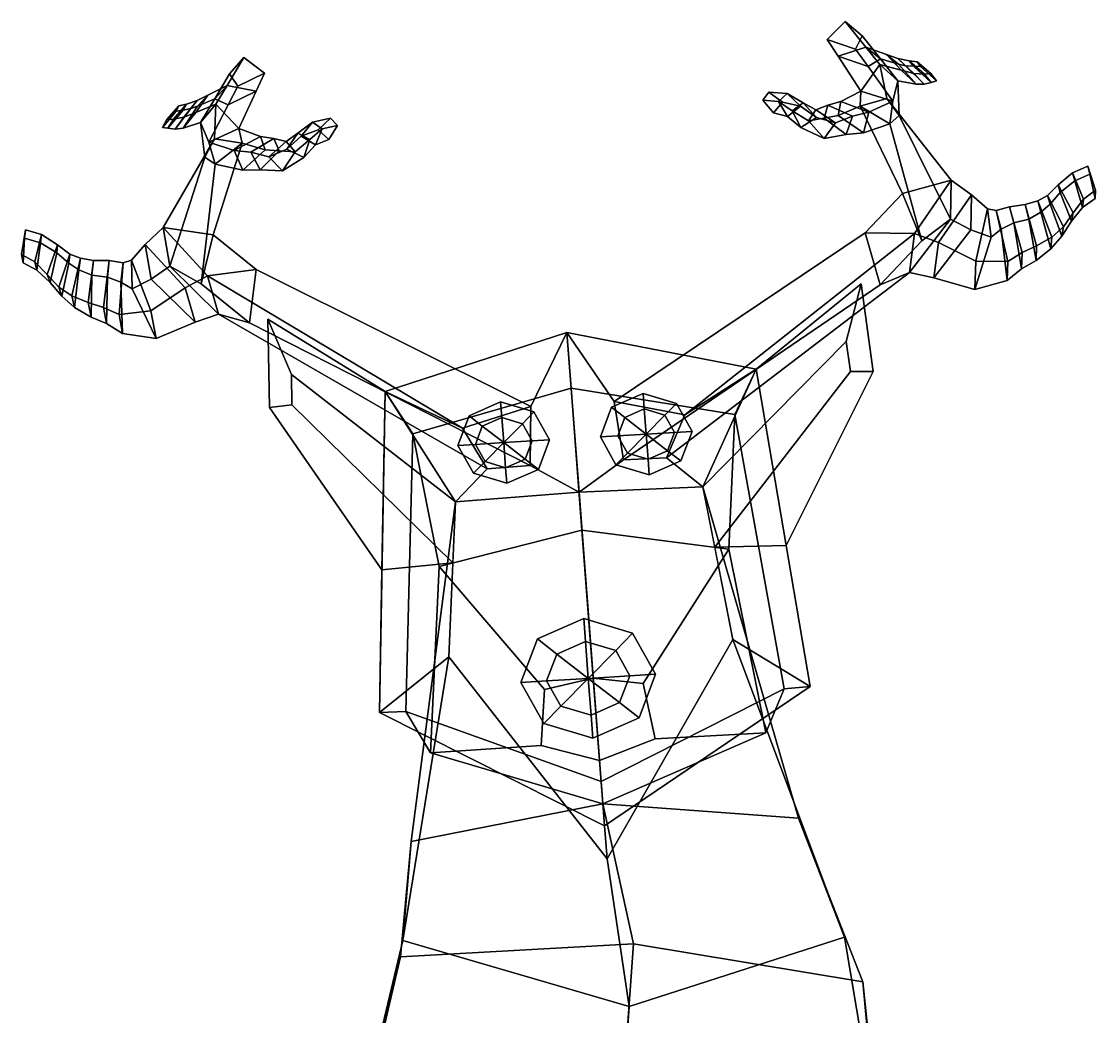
# Model space of a CAD drawing. Extents: x -120 to 88, y -151 to 291.
# Drawn here: x -97.1 to 87, y 120.1 to 290.7 of the extents above; entities that cross this region are included whole.
import ezdxf

# ---------------------------------------------------------------- set-up
doc = ezdxf.new("R2010")
doc.units = 0

msp = doc.modelspace()

# ---------------------------------------------------------------- linework, layer by layer
for points in [[(44.133064, 290.683014, 161.563568), (47.015274, 288.207123, 160.701904), (45.914295, 285.960205, 160.612381), (41.028957, 287.601746, 162.098755)], [(47.697182, 286.272705, 165.897903), (44.133064, 290.683014, 161.563568), (41.028957, 287.601746, 162.098755), (42.903591, 284.730713, 164.698685)], [(47.697182, 286.272705, 165.897903), (50.165188, 284.278137, 163.849915), (47.015274, 288.207123, 160.701904), (44.133064, 290.683014, 161.563568)], [(42.903591, 284.730713, 164.698685), (41.028957, 287.601746, 162.098755), (45.914295, 285.960205, 160.612381), (48.045673, 282.985748, 162.736084)], [(50.165188, 284.278137, 163.849915), (48.045673, 282.985748, 162.736084), (45.914295, 285.960205, 160.612381), (47.015274, 288.207123, 160.701904)], [(46.822655, 278.728577, 170.134003), (50.09211, 283.309265, 168.810394), (47.697182, 286.272705, 165.897903), (42.903591, 284.730713, 164.698685)], [(50.09211, 283.309265, 168.810394), (53.702499, 282.306702, 165.767563), (51.237099, 285.04422, 163.545135), (47.697182, 286.272705, 165.897903)], [(47.697182, 286.272705, 165.897903), (51.237099, 285.04422, 163.545135), (53.267643, 283.360229, 161.374741), (50.165188, 284.278137, 163.849915)], [(-61.79113, 279.707947, 165.897903), (-58.928684, 284.503571, 161.563568), (-61.408966, 281.706177, 160.701904), (-63.93401, 277.43692, 163.849915)], [(-61.79113, 279.707947, 165.897903), (-56.807163, 278.752197, 164.698685), (-55.385254, 281.820923, 162.098755), (-58.928684, 284.503571, 161.563568)], [(-58.928684, 284.503571, 161.563568), (-55.385254, 281.820923, 162.098755), (-59.977047, 279.611115, 160.612381), (-61.408966, 281.706177, 160.701904)], [(46.822655, 278.728577, 170.134003), (42.903591, 284.730713, 164.698685), (48.045673, 282.985748, 162.736084), (52.305832, 277.040558, 166.980911)], [(52.305832, 277.040558, 166.980911), (48.045673, 282.985748, 162.736084), (50.165188, 284.278137, 163.849915), (53.173092, 280.526276, 166.855988)], [(50.165188, 284.278137, 163.849915), (53.267643, 283.360229, 161.374741), (56.300251, 279.919098, 163.582031), (53.173092, 280.526276, 166.855988)], [(53.702499, 282.306702, 165.767563), (55.884022, 281.789642, 163.198212), (53.17086, 284.32663, 162.16246), (51.237099, 285.04422, 163.545135)], [(51.237099, 285.04422, 163.545135), (53.17086, 284.32663, 162.16246), (54.468071, 283.081604, 159.623901), (53.267643, 283.360229, 161.374741)], [(55.884022, 281.789642, 163.198212), (57.699314, 281.664612, 158.489105), (55.08429, 283.933899, 158.229248), (53.17086, 284.32663, 162.16246)], [(53.17086, 284.32663, 162.16246), (55.08429, 283.933899, 158.229248), (55.835636, 283.003296, 155.674973), (54.468071, 283.081604, 159.623901)], [(57.699314, 281.664612, 158.489105), (58.82552, 281.743896, 154.257782), (56.453548, 283.777832, 154.154037), (55.08429, 283.933899, 158.229248)], [(55.08429, 283.933899, 158.229248), (56.453548, 283.777832, 154.154037), (57.045151, 282.977142, 151.81517), (55.835636, 283.003296, 155.674973)], [(59.785236, 280.484222, 151.597702), (57.045151, 282.977142, 151.81517), (56.453548, 283.777832, 154.154037), (58.82552, 281.743896, 154.257782)], [(-63.93401, 277.43692, 163.849915), (-61.408966, 281.706177, 160.701904), (-59.977047, 279.611115, 160.612381), (-61.637672, 276.409332, 162.736084)], [(-56.807163, 278.752197, 164.698685), (-61.637672, 276.409332, 162.736084), (-59.977047, 279.611115, 160.612381), (-55.385254, 281.820923, 162.098755)], [(51.257229, 277.475037, 173.608047), (50.09211, 283.309265, 168.810394), (46.822655, 278.728577, 170.134003), (46.676914, 276.145081, 172.599365)], [(51.257229, 277.475037, 173.608047), (53.381626, 274.543152, 170.683823), (53.173092, 280.526276, 166.855988), (50.09211, 283.309265, 168.810394)], [(53.173092, 280.526276, 166.855988), (56.300251, 279.919098, 163.582031), (53.702499, 282.306702, 165.767563), (50.09211, 283.309265, 168.810394)], [(53.267643, 283.360229, 161.374741), (54.468071, 283.081604, 159.623901), (57.685123, 279.939026, 160.434357), (56.300251, 279.919098, 163.582031)], [(56.300251, 279.919098, 163.582031), (57.685123, 279.939026, 160.434357), (55.884022, 281.789642, 163.198212), (53.702499, 282.306702, 165.767563)], [(54.468071, 283.081604, 159.623901), (55.835636, 283.003296, 155.674973), (58.869919, 280.217102, 155.603653), (57.685123, 279.939026, 160.434357)], [(55.835636, 283.003296, 155.674973), (57.045151, 282.977142, 151.81517), (59.785236, 280.484222, 151.597702), (58.869919, 280.217102, 155.603653)], [(57.685123, 279.939026, 160.434357), (58.869919, 280.217102, 155.603653), (57.699314, 281.664612, 158.489105), (55.884022, 281.789642, 163.198212)], [(58.869919, 280.217102, 155.603653), (59.785236, 280.484222, 151.597702), (58.82552, 281.743896, 154.257782), (57.699314, 281.664612, 158.489105)], [(53.381626, 274.543152, 170.683823), (51.796276, 273.138672, 169.43222), (52.305832, 277.040558, 166.980911), (53.173092, 280.526276, 166.855988)], [(-67.139977, 275.061157, 165.767563), (-65.112411, 278.068054, 163.545135), (-66.919693, 277.12616, 162.16246), (-69.22319, 274.288391, 163.198212)], [(-65.112411, 278.068054, 163.545135), (-66.86895, 276.157043, 161.374741), (-68.016174, 275.73764, 159.623901), (-66.919693, 277.12616, 162.16246)], [(-63.714569, 276.485565, 168.810394), (-61.79113, 279.707947, 165.897903), (-65.112411, 278.068054, 163.545135), (-67.139977, 275.061157, 165.767563)], [(-61.79113, 279.707947, 165.897903), (-63.93401, 277.43692, 163.849915), (-66.86895, 276.157043, 161.374741), (-65.112411, 278.068054, 163.545135)], [(-59.779766, 272.336853, 170.134003), (-64.956902, 270.009644, 166.980911), (-61.637672, 276.409332, 162.736084), (-56.807163, 278.752197, 164.698685)], [(-59.779766, 272.336853, 170.134003), (-56.807163, 278.752197, 164.698685), (-61.79113, 279.707947, 165.897903), (-63.714569, 276.485565, 168.810394)], [(31.849924, 274.991302, 159.810059), (30.001675, 277.209961, 161.763275), (31.016468, 278.582336, 160.935074), (33.393356, 276.871002, 159.217255)], [(34.170944, 278.312531, 162.77478), (31.016468, 278.582336, 160.935074), (30.001675, 277.209961, 161.763275), (32.672699, 276.950012, 163.457794)], [(36.448372, 276.149139, 160.754471), (33.393356, 276.871002, 159.217255), (31.016468, 278.582336, 160.935074), (34.170944, 278.312531, 162.77478)], [(36.935478, 276.753906, 164.800003), (34.170944, 278.312531, 162.77478), (32.672699, 276.950012, 163.457794), (35.065933, 275.383087, 165.412476)], [(39.215366, 274.22525, 162.462296), (36.448372, 276.149139, 160.754471), (34.170944, 278.312531, 162.77478), (36.935478, 276.753906, 164.800003)], [(46.822655, 278.728577, 170.134003), (43.370293, 276.945953, 168.633408), (42.9058, 274.547485, 170.70195), (46.676914, 276.145081, 172.599365)], [(52.305832, 277.040558, 166.980911), (48.182636, 275.109894, 165.823685), (43.370293, 276.945953, 168.633408), (46.822655, 278.728577, 170.134003)], [(-72.890823, 272.529175, 151.597702), (-72.130981, 273.891937, 154.257782), (-70.089241, 276.190491, 154.154037), (-70.553955, 275.326477, 151.81517)], [(-71.002991, 273.947815, 158.489105), (-68.756119, 276.508606, 158.229248), (-70.089241, 276.190491, 154.154037), (-72.130981, 273.891937, 154.257782)], [(-69.22319, 274.288391, 163.198212), (-66.919693, 277.12616, 162.16246), (-68.756119, 276.508606, 158.229248), (-71.002991, 273.947815, 158.489105)], [(-66.86895, 276.157043, 161.374741), (-69.351784, 272.385162, 163.582031), (-70.727074, 272.239563, 160.434357), (-68.016174, 275.73764, 159.623901)], [(-68.756119, 276.508606, 158.229248), (-69.359406, 275.496765, 155.674973), (-70.553955, 275.326477, 151.81517), (-70.089241, 276.190491, 154.154037)], [(-66.919693, 277.12616, 162.16246), (-68.016174, 275.73764, 159.623901), (-69.359406, 275.496765, 155.674973), (-68.756119, 276.508606, 158.229248)], [(-63.93401, 277.43692, 163.849915), (-66.345215, 273.360138, 166.855988), (-69.351784, 272.385162, 163.582031), (-66.86895, 276.157043, 161.374741)], [(-66.345215, 273.360138, 166.855988), (-63.714569, 276.485565, 168.810394), (-67.139977, 275.061157, 165.767563), (-69.351784, 272.385162, 163.582031)], [(-64.956902, 270.009644, 166.980911), (-66.345215, 273.360138, 166.855988), (-63.93401, 277.43692, 163.849915), (-61.637672, 276.409332, 162.736084)], [(-63.983765, 270.565338, 173.608047), (-63.714569, 276.485565, 168.810394), (-66.345215, 273.360138, 166.855988), (-65.643929, 267.406555, 170.683823)], [(-63.983765, 270.565338, 173.608047), (-59.243317, 269.794312, 172.599365), (-59.779766, 272.336853, 170.134003), (-63.714569, 276.485565, 168.810394)], [(32.672699, 276.950012, 163.457794), (30.001675, 277.209961, 161.763275), (31.849924, 274.991302, 159.810059), (34.266006, 274.365295, 161.085281)], [(34.266006, 274.365295, 161.085281), (31.849924, 274.991302, 159.810059), (33.393356, 276.871002, 159.217255), (36.448372, 276.149139, 160.754471)], [(35.065933, 275.383087, 165.412476), (32.672699, 276.950012, 163.457794), (34.266006, 274.365295, 161.085281), (36.544003, 272.486603, 162.633194)], [(36.544003, 272.486603, 162.633194), (34.266006, 274.365295, 161.085281), (36.448372, 276.149139, 160.754471), (39.215366, 274.22525, 162.462296)], [(39.122524, 275.54248, 166.445923), (36.935478, 276.753906, 164.800003), (35.065933, 275.383087, 165.412476), (37.866505, 273.624054, 167.662216)], [(42.494228, 273.299927, 164.116577), (39.215366, 274.22525, 162.462296), (36.935478, 276.753906, 164.800003), (39.122524, 275.54248, 166.445923)], [(41.162567, 276.30603, 167.468094), (39.122524, 275.54248, 166.445923), (37.866505, 273.624054, 167.662216), (40.543659, 274.122559, 169.233688)], [(45.401871, 274.469849, 164.944946), (42.494228, 273.299927, 164.116577), (39.122524, 275.54248, 166.445923), (41.162567, 276.30603, 167.468094)], [(43.370293, 276.945953, 168.633408), (41.162567, 276.30603, 167.468094), (40.543659, 274.122559, 169.233688), (42.9058, 274.547485, 170.70195)], [(48.182636, 275.109894, 165.823685), (45.401871, 274.469849, 164.944946), (41.162567, 276.30603, 167.468094), (43.370293, 276.945953, 168.633408)], [(46.676914, 276.145081, 172.599365), (42.9058, 274.547485, 170.70195), (47.255245, 271.563843, 167.798752), (51.796276, 273.138672, 169.43222)], [(62.290993, 263.474365, 185.52243), (51.257229, 277.475037, 173.608047), (46.676914, 276.145081, 172.599365), (53.944427, 261.162292, 187.363022)], [(57.254234, 253.086868, 182.336197), (53.944427, 261.162292, 187.363022), (46.676914, 276.145081, 172.599365), (51.796276, 273.138672, 169.43222)], [(51.796276, 273.138672, 169.43222), (47.255245, 271.563843, 167.798752), (48.182636, 275.109894, 165.823685), (52.305832, 277.040558, 166.980911)], [(62.158363, 256.771118, 182.366089), (53.381626, 274.543152, 170.683823), (51.257229, 277.475037, 173.608047), (62.290993, 263.474365, 185.52243)], [(-69.359406, 275.496765, 155.674973), (-71.943306, 272.373779, 155.603653), (-72.890823, 272.529175, 151.597702), (-70.553955, 275.326477, 151.81517)], [(-68.016174, 275.73764, 159.623901), (-70.727074, 272.239563, 160.434357), (-71.943306, 272.373779, 155.603653), (-69.359406, 275.496765, 155.674973)], [(-69.351784, 272.385162, 163.582031), (-67.139977, 275.061157, 165.767563), (-69.22319, 274.288391, 163.198212), (-70.727074, 272.239563, 160.434357)], [(37.866505, 273.624054, 167.662216), (35.065933, 275.383087, 165.412476), (36.544003, 272.486603, 162.633194), (40.553818, 270.643036, 165.043152)], [(42.9058, 274.547485, 170.70195), (40.543659, 274.122559, 169.233688), (44.288975, 271.28479, 166.577637), (47.255245, 271.563843, 167.798752)], [(44.288975, 271.28479, 166.577637), (40.553818, 270.643036, 165.043152), (42.494228, 273.299927, 164.116577), (45.401871, 274.469849, 164.944946)], [(47.255245, 271.563843, 167.798752), (44.288975, 271.28479, 166.577637), (45.401871, 274.469849, 164.944946), (48.182636, 275.109894, 165.823685)], [(62.158363, 256.771118, 182.366089), (57.254234, 253.086868, 182.336197), (51.796276, 273.138672, 169.43222), (53.381626, 274.543152, 170.683823)], [(-71.943306, 272.373779, 155.603653), (-71.002991, 273.947815, 158.489105), (-72.130981, 273.891937, 154.257782), (-72.890823, 272.529175, 151.597702)], [(-70.727074, 272.239563, 160.434357), (-69.22319, 274.288391, 163.198212), (-71.002991, 273.947815, 158.489105), (-71.943306, 272.373779, 155.603653)], [(-65.643929, 267.406555, 170.683823), (-66.345215, 273.360138, 166.855988), (-64.956902, 270.009644, 166.980911), (-63.859882, 266.204041, 169.43222)], [(-51.558327, 268.782562, 162.462296), (-49.682892, 271.560333, 164.800003), (-47.180031, 273.434875, 162.77478), (-49.108459, 271.019318, 160.754471)], [(-49.682892, 271.560333, 164.800003), (-47.622345, 270.425232, 165.412476), (-45.488663, 272.26355, 163.457794), (-47.180031, 273.434875, 162.77478)], [(-49.108459, 271.019318, 160.754471), (-47.180031, 273.434875, 162.77478), (-44.095207, 274.078796, 160.935074), (-46.190777, 272.099274, 159.217255)], [(-47.180031, 273.434875, 162.77478), (-45.488663, 272.26355, 163.457794), (-42.881386, 272.839996, 161.763275), (-44.095207, 274.078796, 160.935074)], [(-45.488663, 272.26355, 163.457794), (-46.675255, 269.512207, 161.085281), (-44.376152, 270.420929, 159.810059), (-42.881386, 272.839996, 161.763275)], [(-44.376152, 270.420929, 159.810059), (-46.190777, 272.099274, 159.217255), (-44.095207, 274.078796, 160.935074), (-42.881386, 272.839996, 161.763275)], [(40.553818, 270.643036, 165.043152), (36.544003, 272.486603, 162.633194), (39.215366, 274.22525, 162.462296), (42.494228, 273.299927, 164.116577)], [(40.543659, 274.122559, 169.233688), (37.866505, 273.624054, 167.662216), (40.553818, 270.643036, 165.043152), (44.288975, 271.28479, 166.577637)], [(-64.956902, 270.009644, 166.980911), (-59.779766, 272.336853, 170.134003), (-56.08831, 270.982544, 168.633408), (-60.578259, 268.588776, 165.823685)], [(-60.578259, 268.588776, 165.823685), (-56.08831, 270.982544, 168.633408), (-53.803558, 270.611969, 167.468094), (-57.725666, 268.286469, 164.944946)], [(-59.779766, 272.336853, 170.134003), (-59.243317, 269.794312, 172.599365), (-55.264088, 268.661377, 170.70195), (-56.08831, 270.982544, 168.633408)], [(-57.725666, 268.286469, 164.944946), (-53.803558, 270.611969, 167.468094), (-51.666222, 270.098969, 166.445923), (-54.666943, 267.474274, 164.116577)], [(-56.08831, 270.982544, 168.633408), (-55.264088, 268.661377, 170.70195), (-52.858952, 268.522278, 169.233688), (-53.803558, 270.611969, 167.468094)], [(-54.666943, 267.474274, 164.116577), (-51.666222, 270.098969, 166.445923), (-49.682892, 271.560333, 164.800003), (-51.558327, 268.782562, 162.462296)], [(-53.803558, 270.611969, 167.468094), (-52.858952, 268.522278, 169.233688), (-50.130505, 268.34787, 167.662216), (-51.666222, 270.098969, 166.445923)], [(-51.666222, 270.098969, 166.445923), (-50.130505, 268.34787, 167.662216), (-47.622345, 270.425232, 165.412476), (-49.682892, 271.560333, 164.800003)], [(-48.647434, 267.378662, 162.633194), (-51.558327, 268.782562, 162.462296), (-49.108459, 271.019318, 160.754471), (-46.675255, 269.512207, 161.085281)], [(-46.675255, 269.512207, 161.085281), (-49.108459, 271.019318, 160.754471), (-46.190777, 272.099274, 159.217255), (-44.376152, 270.420929, 159.810059)], [(-47.622345, 270.425232, 165.412476), (-48.647434, 267.378662, 162.633194), (-46.675255, 269.512207, 161.085281), (-45.488663, 272.26355, 163.457794)], [(-72.792603, 255.374985, 185.52243), (-64.171127, 254.080292, 187.363022), (-59.243317, 269.794312, 172.599365), (-63.983765, 270.565338, 173.608047)], [(-71.643982, 248.748535, 182.366089), (-72.792603, 255.374985, 185.52243), (-63.983765, 270.565338, 173.608047), (-65.643929, 267.406555, 170.683823)], [(-66.22541, 245.683228, 182.336197), (-63.859882, 266.204041, 169.43222), (-59.243317, 269.794312, 172.599365), (-64.171127, 254.080292, 187.363022)], [(-63.859882, 266.204041, 169.43222), (-64.956902, 270.009644, 166.980911), (-60.578259, 268.588776, 165.823685), (-59.121201, 265.185669, 167.798752)], [(-59.243317, 269.794312, 172.599365), (-63.859882, 266.204041, 169.43222), (-59.121201, 265.185669, 167.798752), (-55.264088, 268.661377, 170.70195)], [(-52.341019, 265.073151, 165.043152), (-54.666943, 267.474274, 164.116577), (-51.558327, 268.782562, 162.462296), (-48.647434, 267.378662, 162.633194)], [(-50.130505, 268.34787, 167.662216), (-52.341019, 265.073151, 165.043152), (-48.647434, 267.378662, 162.633194), (-47.622345, 270.425232, 165.412476)], [(-71.643982, 248.748535, 182.366089), (-65.643929, 267.406555, 170.683823), (-63.859882, 266.204041, 169.43222), (-66.22541, 245.683228, 182.336197)], [(-59.121201, 265.185669, 167.798752), (-60.578259, 268.588776, 165.823685), (-57.725666, 268.286469, 164.944946), (-56.139576, 265.263245, 166.577637)], [(-55.264088, 268.661377, 170.70195), (-59.121201, 265.185669, 167.798752), (-56.139576, 265.263245, 166.577637), (-52.858952, 268.522278, 169.233688)], [(-56.139576, 265.263245, 166.577637), (-57.725666, 268.286469, 164.944946), (-54.666943, 267.474274, 164.116577), (-52.341019, 265.073151, 165.043152)], [(-52.858952, 268.522278, 169.233688), (-56.139576, 265.263245, 166.577637), (-52.341019, 265.073151, 165.043152), (-50.130505, 268.34787, 167.662216)], [(84.969246, 260.238678, 161.639313), (87.036385, 261.747864, 158.399139), (85.691284, 265.888397, 157.961197), (83.098618, 264.749664, 161.552399)], [(83.098618, 264.749664, 161.552399), (85.691284, 265.888397, 157.961197), (86.078316, 264.491241, 155.602585), (83.487442, 263.360535, 158.810593)], [(87.036385, 261.747864, 158.399139), (86.9534, 260.325897, 155.736877), (86.078316, 264.491241, 155.602585), (85.691284, 265.888397, 157.961197)], [(56.001659, 254.345932, 192.639221), (62.290993, 263.474365, 185.52243), (53.944427, 261.162292, 187.363022), (47.575943, 254.440659, 193.051743)], [(56.001659, 254.345932, 192.639221), (60.111881, 252.759705, 190.52417), (65.787132, 260.965393, 184.116074), (62.290993, 263.474365, 185.52243)], [(62.290993, 263.474365, 185.52243), (65.787132, 260.965393, 184.116074), (65.663269, 254.930481, 181.281021), (62.158363, 256.771118, 182.366089)], [(83.179756, 257.845337, 165.498505), (84.969246, 260.238678, 161.639313), (83.098618, 264.749664, 161.552399), (80.64402, 262.672729, 165.960159)], [(80.64402, 262.672729, 165.960159), (83.098618, 264.749664, 161.552399), (83.487442, 263.360535, 158.810593), (80.991364, 261.352722, 162.771423)], [(80.991364, 261.352722, 162.771423), (83.487442, 263.360535, 158.810593), (84.819702, 258.805664, 158.589157), (82.911804, 256.451111, 162.005737)], [(83.487442, 263.360535, 158.810593), (86.078316, 264.491241, 155.602585), (86.9534, 260.325897, 155.736877), (84.819702, 258.805664, 158.589157)], [(81.551392, 255.444122, 169.239716), (83.179756, 257.845337, 165.498505), (80.64402, 262.672729, 165.960159), (78.832321, 260.856049, 169.624588)], [(78.832321, 260.856049, 169.624588), (80.64402, 262.672729, 165.960159), (80.991364, 261.352722, 162.771423), (79.24028, 259.33847, 166.111633)], [(84.819702, 258.805664, 158.589157), (86.9534, 260.325897, 155.736877), (87.036385, 261.747864, 158.399139), (84.969246, 260.238678, 161.639313)], [(47.575943, 254.440659, 193.051743), (53.944427, 261.162292, 187.363022), (57.254234, 253.086868, 182.336197), (50.097954, 245.50827, 186.80571)], [(60.111881, 252.759705, 190.52417), (66.528824, 249.558136, 188.040497), (68.515518, 258.545502, 183.354034), (65.787132, 260.965393, 184.116074)], [(65.787132, 260.965393, 184.116074), (68.515518, 258.545502, 183.354034), (69.131523, 253.692963, 179.642838), (65.663269, 254.930481, 181.281021)], [(76.942528, 252.224823, 176.374969), (79.568382, 253.708878, 172.652847), (77.125931, 259.93277, 172.396057), (74.959061, 259.279083, 175.347168)], [(74.959061, 259.279083, 175.347168), (77.125931, 259.93277, 172.396057), (77.675812, 257.971436, 168.674377), (75.633987, 256.794464, 171.449524)], [(79.568382, 253.708878, 172.652847), (81.551392, 255.444122, 169.239716), (78.832321, 260.856049, 169.624588), (77.125931, 259.93277, 172.396057)], [(77.125931, 259.93277, 172.396057), (78.832321, 260.856049, 169.624588), (79.24028, 259.33847, 166.111633), (77.675812, 257.971436, 168.674377)], [(79.24028, 259.33847, 166.111633), (80.991364, 261.352722, 162.771423), (82.911804, 256.451111, 162.005737), (81.279091, 253.850281, 165.38028)], [(82.911804, 256.451111, 162.005737), (84.819702, 258.805664, 158.589157), (84.969246, 260.238678, 161.639313), (83.179756, 257.845337, 165.498505)], [(66.528824, 249.558136, 188.040497), (72.00869, 249.546127, 183.317215), (70.002525, 258.290802, 181.64444), (68.515518, 258.545502, 183.354034)], [(68.515518, 258.545502, 183.354034), (70.002525, 258.290802, 181.64444), (70.85247, 255.054367, 176.97963), (69.131523, 253.692963, 179.642838)], [(72.00869, 249.546127, 183.317215), (74.48481, 251.088867, 179.637573), (72.28096, 258.926849, 178.495544), (70.002525, 258.290802, 181.64444)], [(70.002525, 258.290802, 181.64444), (72.28096, 258.926849, 178.495544), (73.030861, 256.166199, 174.16481), (70.85247, 255.054367, 176.97963)], [(74.48481, 251.088867, 179.637573), (76.942528, 252.224823, 176.374969), (74.959061, 259.279083, 175.347168), (72.28096, 258.926849, 178.495544)], [(72.28096, 258.926849, 178.495544), (74.959061, 259.279083, 175.347168), (75.633987, 256.794464, 171.449524), (73.030861, 256.166199, 174.16481)], [(75.633987, 256.794464, 171.449524), (77.675812, 257.971436, 168.674377), (79.384834, 251.693207, 168.498337), (76.834984, 249.708969, 171.941666)], [(77.675812, 257.971436, 168.674377), (79.24028, 259.33847, 166.111633), (81.279091, 253.850281, 165.38028), (79.384834, 251.693207, 168.498337)], [(81.279091, 253.850281, 165.38028), (82.911804, 256.451111, 162.005737), (83.179756, 257.845337, 165.498505), (81.551392, 255.444122, 169.239716)], [(55.125328, 247.626373, 188.054886), (50.097954, 245.50827, 186.80571), (57.254234, 253.086868, 182.336197), (62.158363, 256.771118, 182.366089)], [(62.158363, 256.771118, 182.366089), (65.663269, 254.930481, 181.281021), (59.319782, 246.709747, 186.403366), (55.125328, 247.626373, 188.054886)], [(70.85247, 255.054367, 176.97963), (73.030861, 256.166199, 174.16481), (74.365311, 248.293381, 174.71167), (71.913887, 246.285049, 177.960022)], [(73.030861, 256.166199, 174.16481), (75.633987, 256.794464, 171.449524), (76.834984, 249.708969, 171.941666), (74.365311, 248.293381, 174.71167)], [(-97.050858, 250.71022, 158.399139), (-96.346306, 254.97374, 157.961197), (-96.517807, 253.543091, 155.602585), (-96.752846, 249.311157, 155.736877)], [(-94.773506, 249.461533, 161.639313), (-93.604431, 254.154831, 161.552399), (-96.346306, 254.97374, 157.961197), (-97.050858, 250.71022, 158.399139)], [(-93.604431, 254.154831, 161.552399), (-93.778915, 252.731918, 158.810593), (-96.517807, 253.543091, 155.602585), (-96.346306, 254.97374, 157.961197)], [(-92.637123, 247.303619, 165.498505), (-90.856995, 252.389755, 165.960159), (-93.604431, 254.154831, 161.552399), (-94.773506, 249.461533, 161.639313)], [(-90.856995, 252.389755, 165.960159), (-91.00087, 251.040314, 162.771423), (-93.778915, 252.731918, 158.810593), (-93.604431, 254.154831, 161.552399)], [(-65.175285, 247.080322, 192.639221), (-72.792603, 255.374985, 185.52243), (-75.876205, 252.471527, 184.116074), (-69.007408, 245.017929, 190.52417)], [(-72.792603, 255.374985, 185.52243), (-71.643982, 248.748535, 182.366089), (-74.8377, 246.506256, 181.281021), (-75.876205, 252.471527, 184.116074)], [(-65.175285, 247.080322, 192.639221), (-56.840611, 248.179977, 193.051743), (-64.171127, 254.080292, 187.363022), (-72.792603, 255.374985, 185.52243)], [(-56.840611, 248.179977, 193.051743), (-57.984215, 239.027847, 186.80571), (-66.22541, 245.683228, 182.336197), (-64.171127, 254.080292, 187.363022)], [(4.509868, 225.49678, 210.198318), (47.575943, 254.440659, 193.051743), (50.097954, 245.50827, 186.80571), (6.122553, 215.532944, 199.362305)], [(4.509868, 225.49678, 210.198318), (16.663221, 223.211548, 210.142044), (56.001659, 254.345932, 192.639221), (47.575943, 254.440659, 193.051743)], [(16.663221, 223.211548, 210.142044), (13.493118, 215.847672, 202.421631), (55.125328, 247.626373, 188.054886), (56.001659, 254.345932, 192.639221)], [(55.125328, 247.626373, 188.054886), (59.319782, 246.709747, 186.403366), (60.111881, 252.759705, 190.52417), (56.001659, 254.345932, 192.639221)], [(65.663269, 254.930481, 181.281021), (69.131523, 253.692963, 179.642838), (66.332657, 244.731705, 183.310486), (59.319782, 246.709747, 186.403366)], [(69.131523, 253.692963, 179.642838), (70.85247, 255.054367, 176.97963), (71.913887, 246.285049, 177.960022), (66.332657, 244.731705, 183.310486)], [(79.384834, 251.693207, 168.498337), (81.279091, 253.850281, 165.38028), (81.551392, 255.444122, 169.239716), (79.568382, 253.708878, 172.652847)], [(-93.778915, 252.731918, 158.810593), (-94.407875, 248.059433, 158.589157), (-96.752846, 249.311157, 155.736877), (-96.517807, 253.543091, 155.602585)], [(-91.00087, 251.040314, 162.771423), (-92.160042, 245.954056, 162.005737), (-94.407875, 248.059433, 158.589157), (-93.778915, 252.731918, 158.810593)], [(-90.659203, 245.118637, 169.239716), (-88.786102, 250.805862, 169.624588), (-90.856995, 252.389755, 165.960159), (-92.637123, 247.303619, 165.498505)], [(-88.786102, 250.805862, 169.624588), (-88.960075, 249.253418, 166.111633), (-91.00087, 251.040314, 162.771423), (-90.856995, 252.389755, 165.960159)], [(-69.007408, 245.017929, 190.52417), (-75.876205, 252.471527, 184.116074), (-78.21254, 249.747879, 183.354034), (-74.880135, 241.079422, 188.040497)], [(-75.876205, 252.471527, 184.116074), (-74.8377, 246.506256, 181.281021), (-78.086609, 244.866028, 179.642838), (-78.21254, 249.747879, 183.354034)], [(59.319782, 246.709747, 186.403366), (66.332657, 244.731705, 183.310486), (66.528824, 249.558136, 188.040497), (60.111881, 252.759705, 190.52417)], [(74.365311, 248.293381, 174.71167), (76.834984, 249.708969, 171.941666), (76.942528, 252.224823, 176.374969), (74.48481, 251.088867, 179.637573)], [(76.834984, 249.708969, 171.941666), (79.384834, 251.693207, 168.498337), (79.568382, 253.708878, 172.652847), (76.942528, 252.224823, 176.374969)], [(-94.407875, 248.059433, 158.589157), (-94.773506, 249.461533, 161.639313), (-97.050858, 250.71022, 158.399139), (-96.752846, 249.311157, 155.736877)], [(-88.960075, 249.253418, 166.111633), (-90.147514, 243.571777, 165.38028), (-92.160042, 245.954056, 162.005737), (-91.00087, 251.040314, 162.771423)], [(-88.430908, 243.635895, 172.652847), (-86.955139, 250.094711, 172.396057), (-88.786102, 250.805862, 169.624588), (-90.659203, 245.118637, 169.239716)], [(-86.955139, 250.094711, 172.396057), (-87.202385, 248.085541, 168.674377), (-88.960075, 249.253418, 166.111633), (-88.786102, 250.805862, 169.624588)], [(71.913887, 246.285049, 177.960022), (74.365311, 248.293381, 174.71167), (74.48481, 251.088867, 179.637573), (72.00869, 249.546127, 183.317215)], [(-92.160042, 245.954056, 162.005737), (-92.637123, 247.303619, 165.498505), (-94.773506, 249.461533, 161.639313), (-94.407875, 248.059433, 158.589157)], [(-87.202385, 248.085541, 168.674377), (-87.943161, 241.660431, 168.498337), (-90.147514, 243.571777, 165.38028), (-88.960075, 249.253418, 166.111633)], [(-85.60376, 242.478836, 176.374969), (-84.708794, 249.705643, 175.347168), (-86.955139, 250.094711, 172.396057), (-88.430908, 243.635895, 172.652847)], [(-84.708794, 249.705643, 175.347168), (-85.000542, 247.163055, 171.449524), (-87.202385, 248.085541, 168.674377), (-86.955139, 250.094711, 172.396057)], [(-82.996017, 241.646515, 179.637573), (-82.001602, 249.676315, 178.495544), (-84.708794, 249.705643, 175.347168), (-85.60376, 242.478836, 176.374969)], [(-82.001602, 249.676315, 178.495544), (-82.325768, 246.851227, 174.16481), (-85.000542, 247.163055, 171.449524), (-84.708794, 249.705643, 175.347168)], [(-80.308319, 240.413437, 183.317215), (-79.647377, 249.318039, 181.64444), (-82.001602, 249.676315, 178.495544), (-82.996017, 241.646515, 179.637573)], [(-79.647377, 249.318039, 181.64444), (-79.998482, 246.009552, 176.97963), (-82.325768, 246.851227, 174.16481), (-82.001602, 249.676315, 178.495544)], [(-74.880135, 241.079422, 188.040497), (-78.21254, 249.747879, 183.354034), (-79.647377, 249.318039, 181.64444), (-80.308319, 240.413437, 183.317215)], [(-78.21254, 249.747879, 183.354034), (-78.086609, 244.866028, 179.642838), (-79.998482, 246.009552, 176.97963), (-79.647377, 249.318039, 181.64444)], [(-71.643982, 248.748535, 182.366089), (-63.287258, 240.52655, 188.054886), (-67.304459, 239.117508, 186.403366), (-74.8377, 246.506256, 181.281021)], [(-63.287258, 240.52655, 188.054886), (-71.643982, 248.748535, 182.366089), (-66.22541, 245.683228, 182.336197), (-57.984215, 239.027847, 186.80571)], [(66.332657, 244.731705, 183.310486), (71.913887, 246.285049, 177.960022), (72.00869, 249.546127, 183.317215), (66.528824, 249.558136, 188.040497)], [(-90.147514, 243.571777, 165.38028), (-90.659203, 245.118637, 169.239716), (-92.637123, 247.303619, 165.498505), (-92.160042, 245.954056, 162.005737)], [(-85.000542, 247.163055, 171.449524), (-85.115417, 239.998657, 171.941666), (-87.943161, 241.660431, 168.498337), (-87.202385, 248.085541, 168.674377)], [(-82.325768, 246.851227, 174.16481), (-82.453407, 238.890778, 174.71167), (-85.115417, 239.998657, 171.941666), (-85.000542, 247.163055, 171.449524)], [(-79.998482, 246.009552, 176.97963), (-79.719521, 237.193314, 177.960022), (-82.453407, 238.890778, 174.71167), (-82.325768, 246.851227, 174.16481)], [(-63.287258, 240.52655, 188.054886), (-65.175285, 247.080322, 192.639221), (-69.007408, 245.017929, 190.52417), (-67.304459, 239.117508, 186.403366)], [(-65.175285, 247.080322, 192.639221), (-21.470249, 220.925125, 210.142044), (-9.77424, 224.640335, 210.198318), (-56.840611, 248.179977, 193.051743)], [(-21.470249, 220.925125, 210.142044), (-65.175285, 247.080322, 192.639221), (-63.287258, 240.52655, 188.054886), (-17.21155, 214.006699, 202.421631)], [(-9.77424, 224.640335, 210.198318), (-9.860287, 214.574615, 199.362305), (-57.984215, 239.027847, 186.80571), (-56.840611, 248.179977, 193.051743)], [(13.493118, 215.847672, 202.421631), (6.122553, 215.532944, 199.362305), (50.097954, 245.50827, 186.80571), (55.125328, 247.626373, 188.054886)], [(-87.943161, 241.660431, 168.498337), (-88.430908, 243.635895, 172.652847), (-90.659203, 245.118637, 169.239716), (-90.147514, 243.571777, 165.38028)], [(-78.086609, 244.866028, 179.642838), (-73.953362, 236.320389, 183.310486), (-79.719521, 237.193314, 177.960022), (-79.998482, 246.009552, 176.97963)], [(-74.8377, 246.506256, 181.281021), (-67.304459, 239.117508, 186.403366), (-73.953362, 236.320389, 183.310486), (-78.086609, 244.866028, 179.642838)], [(-67.304459, 239.117508, 186.403366), (-69.007408, 245.017929, 190.52417), (-74.880135, 241.079422, 188.040497), (-73.953362, 236.320389, 183.310486)], [(44.272499, 235.825531, 196.662643), (19.733406, 210.878647, 199.924271), (28.857611, 231.042313, 220.241165), (46.86813, 245.713394, 201.892212)], [(48.909981, 230.685486, 201.913361), (46.86813, 245.713394, 201.892212), (28.857611, 231.042313, 220.241165), (34.015018, 200.814148, 220.323441)], [(46.86813, 245.713394, 201.892212), (48.909981, 230.685486, 201.913361), (45.057434, 230.683578, 196.677124), (44.272499, 235.825531, 196.662643)], [(-85.115417, 239.998657, 171.941666), (-85.60376, 242.478836, 176.374969), (-88.430908, 243.635895, 172.652847), (-87.943161, 241.660431, 168.498337)], [(-82.453407, 238.890778, 174.71167), (-82.996017, 241.646515, 179.637573), (-85.60376, 242.478836, 176.374969), (-85.115417, 239.998657, 171.941666)], [(-79.719521, 237.193314, 177.960022), (-80.308319, 240.413437, 183.317215), (-82.996017, 241.646515, 179.637573), (-82.453407, 238.890778, 174.71167)], [(-73.953362, 236.320389, 183.310486), (-74.880135, 241.079422, 188.040497), (-80.308319, 240.413437, 183.317215), (-79.719521, 237.193314, 177.960022)], [(-17.21155, 214.006699, 202.421631), (-63.287258, 240.52655, 188.054886), (-57.984215, 239.027847, 186.80571), (-9.860287, 214.574615, 199.362305)], [(-54.814903, 239.616638, 201.892212), (-50.742447, 230.128555, 196.662643), (-50.739964, 224.939682, 196.677124), (-54.557755, 224.48172, 201.913361)], [(-50.742447, 230.128555, 196.662643), (-54.814903, 239.616638, 201.892212), (-34.741974, 227.228989, 220.241165), (-22.641029, 208.337936, 199.924271)], [(-54.557755, 224.48172, 201.913361), (-35.265453, 196.660187, 220.323441), (-34.741974, 227.228989, 220.241165), (-54.814903, 239.616638, 201.892212)], [(-21.470249, 220.925125, 210.142044), (-34.741974, 227.228989, 220.241165), (-3.567488, 237.339691, 220.389221), (-9.77424, 224.640335, 210.198318)], [(-34.741974, 227.228989, 220.241165), (-29.956884, 219.994003, 245.050934), (-2.84226, 227.824661, 245.050934), (-3.567488, 237.339691, 220.389221)], [(-9.860287, 214.574615, 199.362305), (-9.77424, 224.640335, 210.198318), (-3.567488, 237.339691, 220.389221), (-1.480204, 209.954575, 191.873383)], [(16.663221, 223.211548, 210.142044), (4.509868, 225.49678, 210.198318), (-3.567488, 237.339691, 220.389221), (28.857611, 231.042313, 220.241165)], [(6.122553, 215.532944, 199.362305), (-1.480204, 209.954575, 191.873383), (-3.567488, 237.339691, 220.389221), (4.509868, 225.49678, 210.198318)], [(28.857611, 231.042313, 220.241165), (-3.567488, 237.339691, 220.389221), (-2.84226, 227.824661, 245.050934), (25.213934, 223.301987, 245.050934)], [(45.057434, 230.683578, 196.677124), (21.772272, 200.541855, 199.980499), (19.733406, 210.878647, 199.924271), (44.272499, 235.825531, 196.662643)], [(-50.739964, 224.939682, 196.677124), (-50.742447, 230.128555, 196.662643), (-22.641029, 208.337936, 199.924271), (-23.092779, 197.851807, 199.980499)], [(13.493118, 215.847672, 202.421631), (16.663221, 223.211548, 210.142044), (28.857611, 231.042313, 220.241165), (19.733406, 210.878647, 199.924271)], [(48.909981, 230.685486, 201.913361), (34.015018, 200.814148, 220.323441), (21.772272, 200.541855, 199.980499), (45.057434, 230.683578, 196.677124)], [(28.857611, 231.042313, 220.241165), (25.213934, 223.301987, 245.050934), (33.672333, 176.259171, 245.050934), (38.136925, 176.655136, 220.389221)], [(-34.741974, 227.228989, 220.241165), (-35.683819, 172.228958, 220.389221), (-31.199759, 172.369492, 245.050934), (-29.956884, 219.994003, 245.050934)], [(-17.21155, 214.006699, 202.421631), (-22.641029, 208.337936, 199.924271), (-34.741974, 227.228989, 220.241165), (-21.470249, 220.925125, 210.142044)], [(-2.84226, 227.824661, 245.050934), (-29.956884, 219.994003, 245.050934), (-25.457512, 197.221375, 275.174927), (-0.985852, 203.468689, 275.324493)], [(-2.84226, 227.824661, 245.050934), (-0.985852, 203.468689, 275.324493), (24.211157, 200.199448, 275.174927), (25.213934, 223.301987, 245.050934)], [(6.358388, 222.775787, 262.996643), (9.696965, 224.243591, 262.996643), (9.494014, 226.906281, 258.837708), (4.092067, 224.531326, 258.837708)], [(4.092067, 224.531326, 258.837708), (9.494014, 226.906281, 258.837708), (9.494014, 226.906281, 253.697021), (4.092067, 224.531326, 253.697021)], [(6.358388, 222.775787, 249.538071), (4.092067, 224.531326, 253.697021), (9.494014, 226.906281, 253.697021), (9.696965, 224.243591, 249.538071)], [(13.227901, 223.187668, 262.996643), (15.207201, 225.197769, 258.837708), (9.494014, 226.906281, 258.837708), (9.696965, 224.243591, 262.996643)], [(15.207201, 225.197769, 258.837708), (15.207201, 225.197769, 253.697021), (9.494014, 226.906281, 253.697021), (9.494014, 226.906281, 258.837708)], [(13.227901, 223.187668, 249.538071), (9.696965, 224.243591, 249.538071), (9.494014, 226.906281, 253.697021), (15.207201, 225.197769, 253.697021)], [(-54.557755, 224.48172, 201.913361), (-50.739964, 224.939682, 196.677124), (-23.092779, 197.851807, 199.980499), (-35.265453, 196.660187, 220.323441)], [(-18.062557, 221.311539, 262.996643), (-14.723982, 222.779343, 262.996643), (-14.926932, 225.442032, 258.837708), (-20.328876, 223.067078, 258.837708)], [(-20.328876, 223.067078, 258.837708), (-14.926932, 225.442032, 258.837708), (-14.926932, 225.442032, 253.697021), (-20.328876, 223.067078, 253.697021)], [(-18.062557, 221.311539, 249.538071), (-20.328876, 223.067078, 253.697021), (-14.926932, 225.442032, 253.697021), (-14.723982, 222.779343, 249.538071)], [(-11.193048, 221.723419, 262.996643), (-9.213744, 223.733521, 258.837708), (-14.926932, 225.442032, 258.837708), (-14.723982, 222.779343, 262.996643)], [(-9.213744, 223.733521, 258.837708), (-9.213744, 223.733521, 253.697021), (-14.926932, 225.442032, 253.697021), (-14.926932, 225.442032, 258.837708)], [(-11.193048, 221.723419, 249.538071), (-14.723982, 222.779343, 249.538071), (-14.926932, 225.442032, 253.697021), (-9.213744, 223.733521, 253.697021)], [(14.882826, 220.226578, 262.996643), (17.884918, 220.406586, 258.837708), (15.207201, 225.197769, 258.837708), (13.227901, 223.187668, 262.996643)], [(17.884918, 220.406586, 253.697021), (14.882826, 220.226578, 249.538071), (13.227901, 223.187668, 249.538071), (15.207201, 225.197769, 253.697021)], [(17.884918, 220.406586, 258.837708), (17.884918, 220.406586, 253.697021), (15.207201, 225.197769, 253.697021), (15.207201, 225.197769, 258.837708)], [(-19.253092, 218.179825, 262.996643), (-18.062557, 221.311539, 262.996643), (-20.328876, 223.067078, 258.837708), (-22.255184, 217.999832, 258.837708)], [(-22.255184, 217.999832, 258.837708), (-20.328876, 223.067078, 258.837708), (-20.328876, 223.067078, 253.697021), (-22.255184, 217.999832, 253.697021)], [(-22.255184, 217.999832, 253.697021), (-20.328876, 223.067078, 253.697021), (-18.062557, 221.311539, 249.538071), (-19.253092, 218.179825, 249.538071)], [(-14.395605, 218.471054, 264.585236), (-14.723982, 222.779343, 262.996643), (-18.062557, 221.311539, 262.996643)], [(-14.395605, 218.471054, 247.949509), (-18.062557, 221.311539, 249.538071), (-14.723982, 222.779343, 249.538071)], [(-14.395605, 218.471054, 264.585236), (-11.193048, 221.723419, 262.996643), (-14.723982, 222.779343, 262.996643)], [(-14.395605, 218.471054, 247.949509), (-14.723982, 222.779343, 249.538071), (-11.193048, 221.723419, 249.538071)], [(-9.538119, 218.762329, 262.996643), (-6.536026, 218.942337, 258.837708), (-9.213744, 223.733521, 258.837708), (-11.193048, 221.723419, 262.996643)], [(-6.536026, 218.942337, 253.697021), (-9.538119, 218.762329, 249.538071), (-11.193048, 221.723419, 249.538071), (-9.213744, 223.733521, 253.697021)], [(-6.536026, 218.942337, 258.837708), (-6.536026, 218.942337, 253.697021), (-9.213744, 223.733521, 253.697021), (-9.213744, 223.733521, 258.837708)], [(5.167853, 219.644073, 262.996643), (6.358388, 222.775787, 262.996643), (4.092067, 224.531326, 258.837708), (2.165758, 219.464081, 258.837708)], [(2.165758, 219.464081, 258.837708), (4.092067, 224.531326, 258.837708), (4.092067, 224.531326, 253.697021), (2.165758, 219.464081, 253.697021)], [(2.165758, 219.464081, 253.697021), (4.092067, 224.531326, 253.697021), (6.358388, 222.775787, 249.538071), (5.167853, 219.644073, 249.538071)], [(10.025341, 219.935303, 264.585236), (6.358388, 222.775787, 262.996643), (5.167853, 219.644073, 262.996643)], [(5.167853, 219.644073, 249.538071), (6.358388, 222.775787, 249.538071), (10.025341, 219.935303, 247.949509)], [(10.025341, 219.935303, 264.585236), (9.696965, 224.243591, 262.996643), (6.358388, 222.775787, 262.996643)], [(10.025341, 219.935303, 247.949509), (6.358388, 222.775787, 249.538071), (9.696965, 224.243591, 249.538071)], [(10.025341, 219.935303, 264.585236), (13.227901, 223.187668, 262.996643), (9.696965, 224.243591, 262.996643)], [(10.025341, 219.935303, 247.949509), (9.696965, 224.243591, 249.538071), (13.227901, 223.187668, 249.538071)], [(10.025341, 219.935303, 264.585236), (14.882826, 220.226578, 262.996643), (13.227901, 223.187668, 262.996643)], [(14.882826, 220.226578, 249.538071), (10.025341, 219.935303, 247.949509), (13.227901, 223.187668, 249.538071)], [(30.522028, 168.710983, 279.421173), (33.672333, 176.259171, 245.050934), (25.213934, 223.301987, 245.050934), (24.211157, 200.199448, 275.174927)], [(-14.395605, 218.471054, 264.585236), (-18.062557, 221.311539, 262.996643), (-19.253092, 218.179825, 262.996643)], [(-19.253092, 218.179825, 249.538071), (-18.062557, 221.311539, 249.538071), (-14.395605, 218.471054, 247.949509)], [(-14.395605, 218.471054, 264.585236), (-9.538119, 218.762329, 262.996643), (-11.193048, 221.723419, 262.996643)], [(-9.538119, 218.762329, 249.538071), (-14.395605, 218.471054, 247.949509), (-11.193048, 221.723419, 249.538071)], [(-26.932714, 165.266068, 279.421173), (-25.457512, 197.221375, 275.174927), (-29.956884, 219.994003, 245.050934), (-31.199759, 172.369492, 245.050934)], [(4.843474, 214.672897, 258.837708), (6.82278, 216.682983, 262.996643), (5.167853, 219.644073, 262.996643), (2.165758, 219.464081, 258.837708)], [(4.843474, 214.672897, 253.697021), (2.165758, 219.464081, 253.697021), (5.167853, 219.644073, 249.538071), (6.82278, 216.682983, 249.538071)], [(4.843474, 214.672897, 258.837708), (2.165758, 219.464081, 258.837708), (2.165758, 219.464081, 253.697021), (4.843474, 214.672897, 253.697021)], [(6.82278, 216.682983, 262.996643), (10.025341, 219.935303, 264.585236), (5.167853, 219.644073, 262.996643)], [(6.82278, 216.682983, 249.538071), (5.167853, 219.644073, 249.538071), (10.025341, 219.935303, 247.949509)], [(10.353717, 215.627045, 262.996643), (10.025341, 219.935303, 264.585236), (6.82278, 216.682983, 262.996643)], [(10.353717, 215.627045, 249.538071), (6.82278, 216.682983, 249.538071), (10.025341, 219.935303, 247.949509)], [(13.69229, 217.094879, 262.996643), (14.882826, 220.226578, 262.996643), (10.025341, 219.935303, 264.585236)], [(13.69229, 217.094879, 249.538071), (10.025341, 219.935303, 247.949509), (14.882826, 220.226578, 249.538071)], [(10.353717, 215.627045, 262.996643), (13.69229, 217.094879, 262.996643), (10.025341, 219.935303, 264.585236)], [(10.353717, 215.627045, 249.538071), (10.025341, 219.935303, 247.949509), (13.69229, 217.094879, 249.538071)], [(15.958607, 215.339371, 258.837708), (17.884918, 220.406586, 258.837708), (14.882826, 220.226578, 262.996643), (13.69229, 217.094879, 262.996643)], [(15.958607, 215.339371, 253.697021), (13.69229, 217.094879, 249.538071), (14.882826, 220.226578, 249.538071), (17.884918, 220.406586, 253.697021)], [(15.958607, 215.339371, 258.837708), (15.958607, 215.339371, 253.697021), (17.884918, 220.406586, 253.697021), (17.884918, 220.406586, 258.837708)], [(-19.577471, 213.208649, 258.837708), (-17.598166, 215.218735, 262.996643), (-19.253092, 218.179825, 262.996643), (-22.255184, 217.999832, 258.837708)], [(-19.577471, 213.208649, 253.697021), (-22.255184, 217.999832, 253.697021), (-19.253092, 218.179825, 249.538071), (-17.598166, 215.218735, 249.538071)], [(-19.577471, 213.208649, 258.837708), (-22.255184, 217.999832, 258.837708), (-22.255184, 217.999832, 253.697021), (-19.577471, 213.208649, 253.697021)], [(-17.598166, 215.218735, 262.996643), (-14.395605, 218.471054, 264.585236), (-19.253092, 218.179825, 262.996643)], [(-17.598166, 215.218735, 249.538071), (-19.253092, 218.179825, 249.538071), (-14.395605, 218.471054, 247.949509)], [(-14.067233, 214.162827, 262.996643), (-14.395605, 218.471054, 264.585236), (-17.598166, 215.218735, 262.996643)], [(-14.067233, 214.162827, 249.538071), (-17.598166, 215.218735, 249.538071), (-14.395605, 218.471054, 247.949509)], [(-10.728658, 215.63063, 262.996643), (-9.538119, 218.762329, 262.996643), (-14.395605, 218.471054, 264.585236)], [(-10.728658, 215.63063, 249.538071), (-14.395605, 218.471054, 247.949509), (-9.538119, 218.762329, 249.538071)], [(-14.067233, 214.162827, 262.996643), (-10.728658, 215.63063, 262.996643), (-14.395605, 218.471054, 264.585236)], [(-14.067233, 214.162827, 249.538071), (-14.395605, 218.471054, 247.949509), (-10.728658, 215.63063, 249.538071)], [(-8.462338, 213.875122, 258.837708), (-6.536026, 218.942337, 258.837708), (-9.538119, 218.762329, 262.996643), (-10.728658, 215.63063, 262.996643)], [(-8.462338, 213.875122, 253.697021), (-10.728658, 215.63063, 249.538071), (-9.538119, 218.762329, 249.538071), (-6.536026, 218.942337, 253.697021)], [(-8.462338, 213.875122, 258.837708), (-8.462338, 213.875122, 253.697021), (-6.536026, 218.942337, 253.697021), (-6.536026, 218.942337, 258.837708)], [(-13.864285, 211.500168, 258.837708), (-8.462338, 213.875122, 258.837708), (-10.728658, 215.63063, 262.996643), (-14.067233, 214.162827, 262.996643)], [(-13.864285, 211.500168, 253.697021), (-14.067233, 214.162827, 249.538071), (-10.728658, 215.63063, 249.538071), (-8.462338, 213.875122, 253.697021)], [(13.493118, 215.847672, 202.421631), (19.733406, 210.878647, 199.924271), (-1.480204, 209.954575, 191.873383), (6.122553, 215.532944, 199.362305)], [(10.556661, 212.964417, 258.837708), (10.353717, 215.627045, 262.996643), (6.82278, 216.682983, 262.996643), (4.843474, 214.672897, 258.837708)], [(10.556661, 212.964417, 253.697021), (4.843474, 214.672897, 253.697021), (6.82278, 216.682983, 249.538071), (10.353717, 215.627045, 249.538071)], [(10.556661, 212.964417, 258.837708), (15.958607, 215.339371, 258.837708), (13.69229, 217.094879, 262.996643), (10.353717, 215.627045, 262.996643)], [(10.556661, 212.964417, 253.697021), (10.353717, 215.627045, 249.538071), (13.69229, 217.094879, 249.538071), (15.958607, 215.339371, 253.697021)], [(-17.21155, 214.006699, 202.421631), (-9.860287, 214.574615, 199.362305), (-1.480204, 209.954575, 191.873383), (-22.641029, 208.337936, 199.924271)], [(-13.864285, 211.500168, 258.837708), (-14.067233, 214.162827, 262.996643), (-17.598166, 215.218735, 262.996643), (-19.577471, 213.208649, 258.837708)], [(-13.864285, 211.500168, 253.697021), (-19.577471, 213.208649, 253.697021), (-17.598166, 215.218735, 249.538071), (-14.067233, 214.162827, 249.538071)], [(-13.864285, 211.500168, 258.837708), (-13.864285, 211.500168, 253.697021), (-8.462338, 213.875122, 253.697021), (-8.462338, 213.875122, 258.837708)], [(10.556661, 212.964417, 258.837708), (4.843474, 214.672897, 258.837708), (4.843474, 214.672897, 253.697021), (10.556661, 212.964417, 253.697021)], [(10.556661, 212.964417, 258.837708), (10.556661, 212.964417, 253.697021), (15.958607, 215.339371, 253.697021), (15.958607, 215.339371, 258.837708)], [(-13.864285, 211.500168, 258.837708), (-19.577471, 213.208649, 258.837708), (-19.577471, 213.208649, 253.697021), (-13.864285, 211.500168, 253.697021)], [(-30.24663, 150.078354, 163.972519), (-22.641029, 208.337936, 199.924271), (-1.480204, 209.954575, 191.873383), (2.589381, 156.561783, 158.872528)], [(36.110466, 154.057037, 163.972519), (2.589381, 156.561783, 158.872528), (-1.480204, 209.954575, 191.873383), (19.733406, 210.878647, 199.924271)], [(36.110466, 154.057037, 163.972519), (19.733406, 210.878647, 199.924271), (24.898369, 184.692932, 200.066696), (43.984592, 133.70845, 183.03331)], [(-30.24663, 150.078354, 163.972519), (-31.687429, 133.118835, 183.03331), (-23.785423, 181.773895, 200.066696), (-22.641029, 208.337936, 199.924271)], [(-7.384744, 176.134949, 320.238068), (0.950129, 178.068695, 320.387665), (-0.985852, 203.468689, 275.324493), (-25.457512, 197.221375, 275.174927)], [(9.502603, 177.147507, 320.238068), (24.211157, 200.199448, 275.174927), (-0.985852, 203.468689, 275.324493), (0.950129, 178.068695, 320.387665)], [(34.015018, 200.814148, 220.323441), (38.136925, 176.655136, 220.389221), (24.898369, 184.692932, 200.066696), (21.772272, 200.541855, 199.980499)], [(11.551585, 167.710312, 320.387665), (30.522028, 168.710983, 279.421173), (24.211157, 200.199448, 275.174927), (9.502603, 177.147507, 320.238068)], [(-35.265453, 196.660187, 220.323441), (-23.092779, 197.851807, 199.980499), (-23.785423, 181.773895, 200.066696), (-35.683819, 172.228958, 220.389221)], [(-7.983027, 166.539047, 320.387665), (-7.384744, 176.134949, 320.238068), (-25.457512, 197.221375, 275.174927), (-26.932714, 165.266068, 279.421173)], [(-5.291189, 182.22934, 334.486298), (-0.389875, 184.384216, 334.486298), (-0.68782, 188.293213, 328.380646), (-8.618338, 184.80661, 328.380646)], [(-8.618338, 184.80661, 328.380646), (-0.68782, 188.293213, 328.380646), (-0.68782, 188.293213, 320.833679), (-8.618338, 184.80661, 320.833679)], [(-5.291189, 182.22934, 314.728027), (-8.618338, 184.80661, 320.833679), (-0.68782, 188.293213, 320.833679), (-0.389875, 184.384216, 314.728027)], [(4.793833, 182.83403, 334.486298), (7.699623, 185.785004, 328.380646), (-0.68782, 188.293213, 328.380646), (-0.389875, 184.384216, 334.486298)], [(7.699623, 185.785004, 328.380646), (7.699623, 185.785004, 320.833679), (-0.68782, 188.293213, 320.833679), (-0.68782, 188.293213, 328.380646)], [(4.793833, 182.83403, 314.728027), (-0.389875, 184.384216, 314.728027), (-0.68782, 188.293213, 320.833679), (7.699623, 185.785004, 320.833679)], [(-7.039, 177.631668, 334.486298), (-5.291189, 182.22934, 334.486298), (-8.618338, 184.80661, 328.380646), (-11.446323, 177.367447, 328.380646)], [(-11.446323, 177.367447, 328.380646), (-8.618338, 184.80661, 328.380646), (-8.618338, 184.80661, 320.833679), (-11.446323, 177.367447, 320.833679)], [(-11.446323, 177.367447, 320.833679), (-8.618338, 184.80661, 320.833679), (-5.291189, 182.22934, 314.728027), (-7.039, 177.631668, 314.728027)], [(0.092209, 178.05925, 336.818481), (-0.389875, 184.384216, 334.486298), (-5.291189, 182.22934, 334.486298)], [(0.092209, 178.05925, 312.395844), (-5.291189, 182.22934, 314.728027), (-0.389875, 184.384216, 314.728027)], [(0.092209, 178.05925, 336.818481), (4.793833, 182.83403, 334.486298), (-0.389875, 184.384216, 334.486298)], [(0.092209, 178.05925, 312.395844), (-0.389875, 184.384216, 314.728027), (4.793833, 182.83403, 314.728027)], [(2.877455, 152.782272, 224.856125), (3.307982, 147.133789, 208.615997), (24.898369, 184.692932, 200.066696), (38.136925, 176.655136, 220.389221)], [(43.984592, 133.70845, 183.03331), (24.898369, 184.692932, 200.066696), (3.307982, 147.133789, 208.615997), (7.084336, 121.808426, 205.930069)], [(7.223414, 178.486832, 334.486298), (11.630742, 178.751114, 328.380646), (7.699623, 185.785004, 328.380646), (4.793833, 182.83403, 334.486298)], [(11.630742, 178.751114, 320.833679), (7.223414, 178.486832, 314.728027), (4.793833, 182.83403, 314.728027), (7.699623, 185.785004, 320.833679)], [(11.630742, 178.751114, 328.380646), (11.630742, 178.751114, 320.833679), (7.699623, 185.785004, 320.833679), (7.699623, 185.785004, 328.380646)], [(0.092209, 178.05925, 336.818481), (7.223414, 178.486832, 334.486298), (4.793833, 182.83403, 334.486298)], [(7.223414, 178.486832, 314.728027), (0.092209, 178.05925, 312.395844), (4.793833, 182.83403, 314.728027)], [(2.877455, 152.782272, 224.856125), (-35.683819, 172.228958, 220.389221), (-23.785423, 181.773895, 200.066696), (3.307982, 147.133789, 208.615997)], [(-31.687429, 133.118835, 183.03331), (7.084336, 121.808426, 205.930069), (3.307982, 147.133789, 208.615997), (-23.785423, 181.773895, 200.066696)], [(0.092209, 178.05925, 336.818481), (-5.291189, 182.22934, 334.486298), (-7.039, 177.631668, 334.486298)], [(-7.039, 177.631668, 314.728027), (-5.291189, 182.22934, 314.728027), (0.092209, 178.05925, 312.395844)], [(8.802749, 171.312027, 328.380646), (11.630742, 178.751114, 328.380646), (7.223414, 178.486832, 334.486298), (5.475601, 173.889267, 334.486298)], [(8.802749, 171.312027, 320.833679), (5.475601, 173.889267, 314.728027), (7.223414, 178.486832, 314.728027), (11.630742, 178.751114, 320.833679)], [(8.802749, 171.312027, 328.380646), (8.802749, 171.312027, 320.833679), (11.630742, 178.751114, 320.833679), (11.630742, 178.751114, 328.380646)], [(-7.515213, 170.333618, 328.380646), (-4.609422, 173.284592, 334.486298), (-7.039, 177.631668, 334.486298), (-11.446323, 177.367447, 328.380646)], [(-7.515213, 170.333618, 320.833679), (-11.446323, 177.367447, 320.833679), (-7.039, 177.631668, 314.728027), (-4.609422, 173.284592, 314.728027)], [(-7.515213, 170.333618, 328.380646), (-11.446323, 177.367447, 328.380646), (-11.446323, 177.367447, 320.833679), (-7.515213, 170.333618, 320.833679)], [(2.023659, 163.984024, 320.761658), (0.950129, 178.068695, 320.387665), (-7.384744, 176.134949, 320.238068), (-7.983027, 166.539047, 320.387665)], [(-4.609422, 173.284592, 334.486298), (0.092209, 178.05925, 336.818481), (-7.039, 177.631668, 334.486298)], [(-4.609422, 173.284592, 314.728027), (-7.039, 177.631668, 314.728027), (0.092209, 178.05925, 312.395844)], [(0.57429, 171.73436, 334.486298), (0.092209, 178.05925, 336.818481), (-4.609422, 173.284592, 334.486298)], [(0.57429, 171.73436, 314.728027), (-4.609422, 173.284592, 314.728027), (0.092209, 178.05925, 312.395844)], [(5.475601, 173.889267, 334.486298), (7.223414, 178.486832, 334.486298), (0.092209, 178.05925, 336.818481)], [(5.475601, 173.889267, 314.728027), (0.092209, 178.05925, 312.395844), (7.223414, 178.486832, 314.728027)], [(0.57429, 171.73436, 334.486298), (5.475601, 173.889267, 334.486298), (0.092209, 178.05925, 336.818481)], [(0.57429, 171.73436, 314.728027), (0.092209, 178.05925, 312.395844), (5.475601, 173.889267, 314.728027)], [(2.023659, 163.984024, 320.761658), (11.551585, 167.710312, 320.387665), (9.502603, 177.147507, 320.238068), (0.950129, 178.068695, 320.387665)], [(38.136925, 176.655136, 220.389221), (33.672333, 176.259171, 245.050934), (2.300718, 160.34903, 245.050934), (2.877455, 152.782272, 224.856125)], [(2.300718, 160.34903, 245.050934), (33.672333, 176.259171, 245.050934), (30.522028, 168.710983, 279.421173), (2.592583, 156.519745, 279.795105)], [(0.872234, 167.825409, 328.380646), (0.57429, 171.73436, 334.486298), (-4.609422, 173.284592, 334.486298), (-7.515213, 170.333618, 328.380646)], [(0.872234, 167.825409, 320.833679), (-7.515213, 170.333618, 320.833679), (-4.609422, 173.284592, 314.728027), (0.57429, 171.73436, 314.728027)], [(0.872234, 167.825409, 328.380646), (8.802749, 171.312027, 328.380646), (5.475601, 173.889267, 334.486298), (0.57429, 171.73436, 334.486298)], [(0.872234, 167.825409, 320.833679), (0.57429, 171.73436, 314.728027), (5.475601, 173.889267, 314.728027), (8.802749, 171.312027, 320.833679)], [(-35.683819, 172.228958, 220.389221), (2.877455, 152.782272, 224.856125), (2.300718, 160.34903, 245.050934), (-31.199759, 172.369492, 245.050934)], [(2.300718, 160.34903, 245.050934), (2.592583, 156.519745, 279.795105), (-26.932714, 165.266068, 279.421173), (-31.199759, 172.369492, 245.050934)], [(0.872234, 167.825409, 328.380646), (0.872234, 167.825409, 320.833679), (8.802749, 171.312027, 320.833679), (8.802749, 171.312027, 328.380646)], [(0.872234, 167.825409, 328.380646), (-7.515213, 170.333618, 328.380646), (-7.515213, 170.333618, 320.833679), (0.872234, 167.825409, 320.833679)], [(2.023659, 163.984024, 320.761658), (2.592583, 156.519745, 279.795105), (30.522028, 168.710983, 279.421173), (11.551585, 167.710312, 320.387665)], [(2.023659, 163.984024, 320.761658), (-7.983027, 166.539047, 320.387665), (-26.932714, 165.266068, 279.421173), (2.592583, 156.519745, 279.795105)], [(7.827652, 132.53656, 143.459579), (-32.082989, 130.313873, 148.426102), (-30.24663, 150.078354, 163.972519), (2.589381, 156.561783, 158.872528)], [(7.827652, 132.53656, 143.459579), (2.589381, 156.561783, 158.872528), (36.110466, 154.057037, 163.972519), (47.131142, 125.996323, 148.426102)], [(47.131142, 125.996323, 148.426102), (36.110466, 154.057037, 163.972519), (43.984592, 133.70845, 183.03331), (50.202881, 97.014305, 170.185089)], [(-39.132645, 101.883499, 170.185089), (-31.687429, 133.118835, 183.03331), (-30.24663, 150.078354, 163.972519), (-32.082989, 130.313873, 148.426102)], [(-39.132645, 101.883499, 170.185089), (4.099788, 78.733109, 204.447937), (7.084336, 121.808426, 205.930069), (-31.687429, 133.118835, 183.03331)], [(50.202881, 97.014305, 170.185089), (43.984592, 133.70845, 183.03331), (7.084336, 121.808426, 205.930069), (4.099788, 78.733109, 204.447937)], [(-38.776203, 101.707657, 130.776718), (-32.082989, 130.313873, 148.426102), (7.827652, 132.53656, 143.459579), (6.560351, 114.245865, 132.488159)], [(49.824844, 96.878494, 130.776718), (6.560351, 114.245865, 132.488159), (7.827652, 132.53656, 143.459579), (47.131142, 125.996323, 148.426102)], [(-53.945976, 54.121288, 149.169083), (-39.132645, 101.883499, 170.185089), (-32.082989, 130.313873, 148.426102), (-38.776203, 101.707657, 130.776718)], [(58.334156, 41.317062, 150.525833), (49.824844, 96.878494, 130.776718), (47.131142, 125.996323, 148.426102), (50.202881, 97.014305, 170.185089)]]:
    msp.add_3dface(points)

doc.saveas('drawing.dxf')
